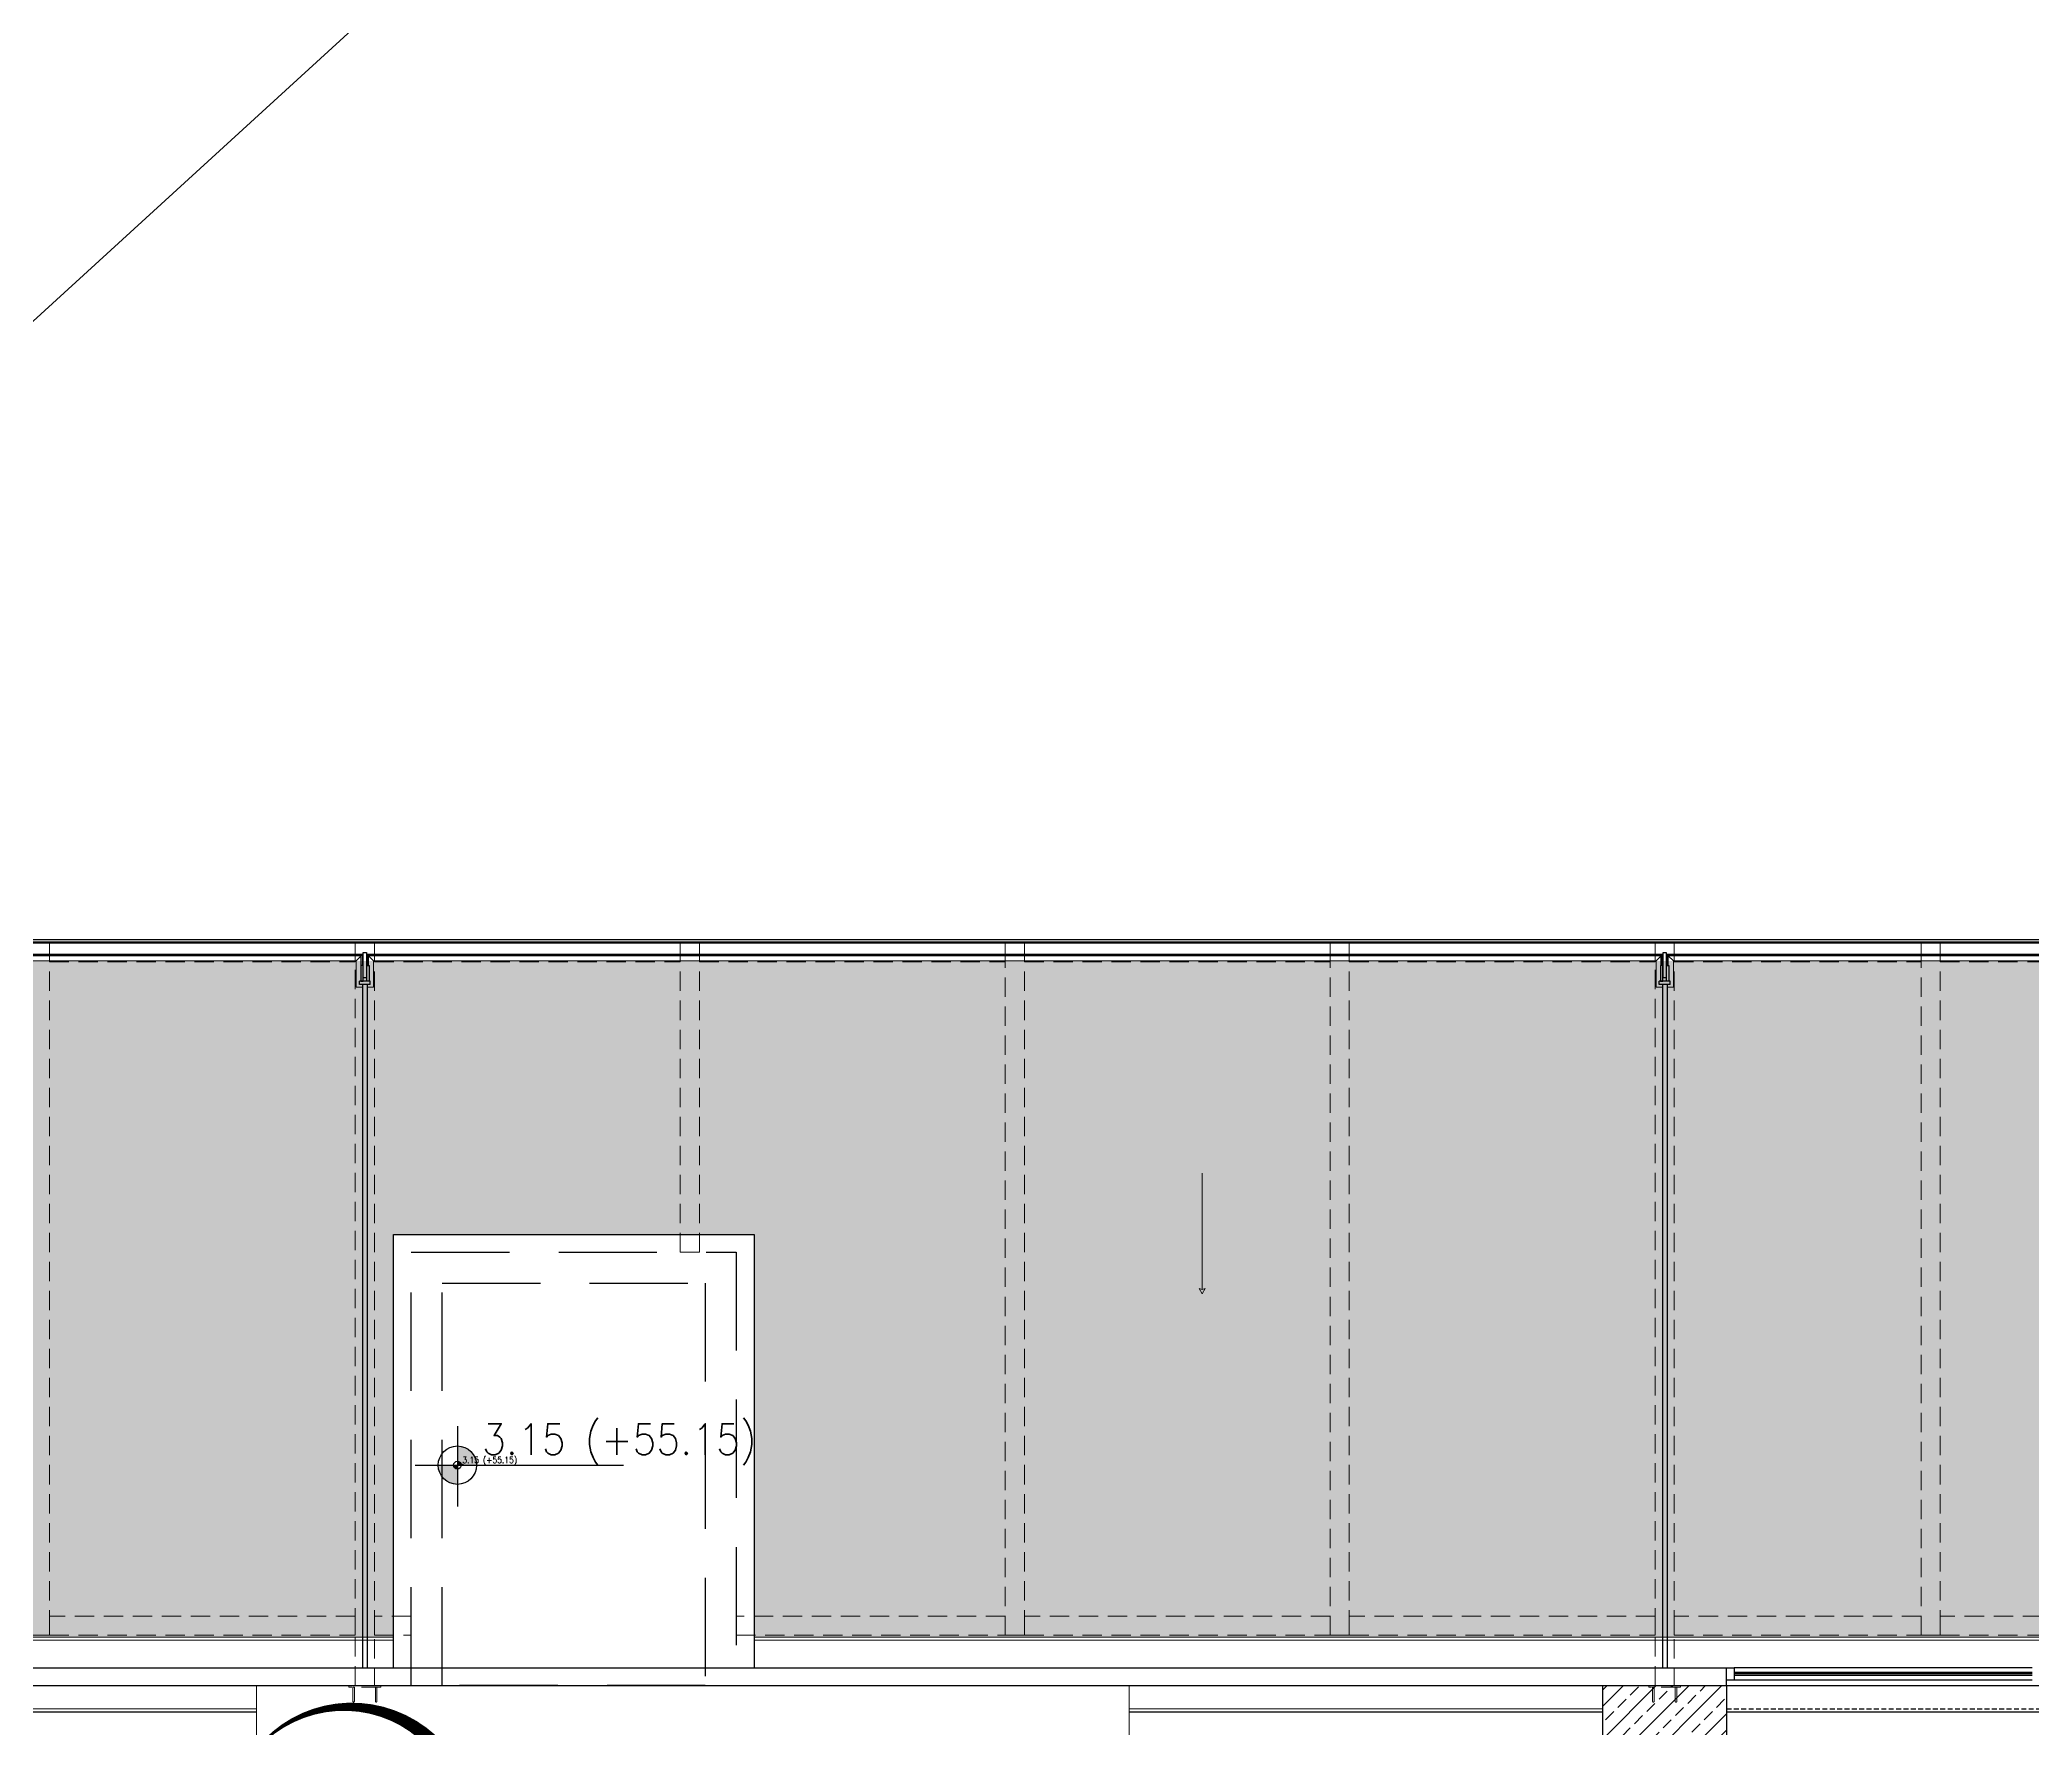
# Model space of a CAD drawing. Header units: metres. Extents: x -11418 to 773, y -8631 to 3561.
# Drawn here: x -3608 to -2321, y -773 to 317 of the extents above; entities that cross this region are included whole.
import ezdxf
from ezdxf.enums import TextEntityAlignment as Align

# ---------------------------------------------------------------- set-up
doc = ezdxf.new("R2010")
doc.units = ezdxf.units.M
doc.header["$LTSCALE"] = 0.01
doc.header["$MEASUREMENT"] = 0
doc.linetypes.add('HIDDEN', pattern=[9.525, 6.35, -3.175])
doc.linetypes.add('HIDDEN2', pattern=[0.1875, 0.125, -0.0625])
doc.layers.get('0').update_dxf_attribs({"color": 30, "lineweight": 0})
for name, color, linetype in [('AG-ELEV-02', 152, 'Continuous'), ('AG-HATCH', 9, 'Continuous'), ('AG-HIDDEN', 9, 'HIDDEN'), ('AG-PLASTER', 73, 'Continuous'), ('AI-120', 4, 'Continuous'), ('V-0_Hatch_Concrete', 252, 'Continuous'), ('V-0_Notation_Level_200', 2, 'Continuous'), ('V-0_Notation_Level_200 @ 1', 2, 'Continuous'), ('V-0_Notation_Level_200 @ 10', 2, 'Continuous'), ('V-0_Notation_Level_200 @ 50', 2, 'Continuous'), ('V-2_Column', 160, 'Continuous'), ('V-2_Wall_Concrete', 160, 'Continuous')]:
    doc.layers.add(name, color=color, linetype=linetype)
for name, color, linetype, lineweight in [('AG-ELEV-03', 9, 'Continuous', 20), ('AG-Notation_Slope', 255, 'Continuous', 9), ('AG-Steel-Hidden', 197, 'HIDDEN2', 20), ('AG-Wall', 4, 'Continuous', 20), ('Cephe Duvarı', 3, 'Continuous', 30), ('HOLD', 7, 'Continuous', 0)]:
    doc.layers.add(name, color=color, linetype=linetype, lineweight=lineweight)
doc.styles.add('KOT', font='simplex.shx', dxfattribs={"width": 0.9})

# ---------------------------------------------------------------- blocks, each defined once
blk = doc.blocks.new('150714_ARSA$0$KOLON 80X120')
at = {"layer": 'V-0_Hatch_Concrete'}
h = blk.add_hatch(dxfattribs=at)
h.set_pattern_fill('ANSI33', color=256, scale=60)
h.set_pattern_definition([(45, (-19036.79, -4512.143), (-10.606602, 10.606602), []), (45, (-19026.183, -4512.143), (-10.606602, 10.606602), [7.5, -3.75])])
h.paths.add_polyline_path([(0, 100), (80, 100), (80, 0), (0, 0)])
at = {"layer": 'V-2_Column'}
blk.add_lwpolyline([(0, 100), (80, 100), (80, 0), (0, 0), (0, 100)], dxfattribs=at)
blk = doc.blocks.new('A$C5BCB4934')
at = {"layer": 'V-2_Wall_Concrete', "lineweight": -2}
blk.add_lwpolyline([(-564, 1040), (-564, 1080), (0, 1080), (0, 0), (-40, 0), (-40, 1040)], close=True, dxfattribs=at)
blk.add_lwpolyline([(-524, 870), (-524, 0), (-564, 0), (-564, 870), (-524, 870)], dxfattribs=at)
blk = doc.blocks.new('FAGDFS')
at = {"color": 3}
for p, q in [((-15, 207), (-15, 4622)), ((15, 207), (15, 4622)), ((-35, 207), (-35, 187)), ((-35, 207), (35, 207)), ((-35, 187), (35, 187)), ((35, 207), (35, 187))]:
    blk.add_line(p, q, dxfattribs=at)
for points in [[(-12, 85), (-27, 85), (-27, 187), (-12, 187)], [(10, 165), (10, 0), (-10, 0), (-10, 165)], [(12, 85), (27, 85), (27, 187), (12, 187)]]:
    blk.add_lwpolyline(points, close=True, dxfattribs=at)
blk = doc.blocks.new('SACAK')
at = {"layer": 'AG-HATCH', "true_color": 0x303030}
h = blk.add_hatch(dxfattribs=at)
h.set_pattern_fill('ACAD_ISO07W100', color=250, scale=5, angle=45, style=0)
h.set_pattern_definition([(45, (2208.435, 745.879), (-17.67767, 17.67767), [2.5, -15])])
h.paths.add_polyline_path([(-938.5, 291.5), (-938.5, 31.2), (-11.8, 31.2), (-11.8, 468.2), (-3621.6, 468.2), (-4378.6, 31.2), (-1171.5, 31.2), (-1171.5, 291.5)])
at = {"layer": 'AG-ELEV-02'}
for p, q in [((1.8, 481.8), (-3625.3, 481.8)), ((0.4, 480.4), (-3624.9, 480.4)), ((-0.3, 479.7), (-3624.7, 479.7)), ((-1191.4, 472.4), (-2028.6, 472.4)), ((-1192.3, 471.5), (-2027.7, 471.5)), ((-1191.4, 472.4), (-1192.3, 471.5)), ((-1192.3, 465.2), (-1192.3, 471.5)), ((-1191.4, 465.2), (-1191.4, 472.4)), ((-351.4, 472.4), (-1188.6, 472.4)), ((-1188.6, 472.4), (-1187.7, 471.5)), ((-1188.6, 465.2), (-1188.6, 472.4)), ((-352.3, 471.5), (-1187.7, 471.5)), ((-1187.7, 465.2), (-1187.7, 471.5)), ((-351.4, 472.4), (-352.3, 471.5)), ((-352.3, 465.2), (-352.3, 471.5)), ((-351.4, 465.2), (-351.4, 472.4)), ((-7.6, 472.4), (-348.6, 472.4)), ((-348.6, 472.4), (-347.7, 471.5)), ((-348.6, 465.2), (-348.6, 472.4)), ((-8.5, 471.5), (-347.7, 471.5)), ((-347.7, 465.2), (-347.7, 471.5))]:
    blk.add_line(p, q, dxfattribs=at)
at = {"layer": 'AG-ELEV-03'}
for p, q in [((-1195.6, 468.2), (-2024.4, 468.2)), ((-1195.6, 468.2), (-1192.3, 471.5)), ((-1195.6, 451.3), (-1195.6, 468.2)), ((-1184.4, 468.2), (-1187.7, 471.5)), ((-355.6, 468.2), (-1184.4, 468.2)), ((-1184.4, 451.3), (-1184.4, 468.2)), ((-355.6, 468.2), (-352.3, 471.5)), ((-355.6, 451.3), (-355.6, 468.2)), ((-344.4, 468.2), (-347.7, 471.5)), ((-344.4, 451.3), (-344.4, 468.2)), ((-11.8, 468.2), (-344.4, 468.2)), ((-1195.6, 451.3), (-1191.5, 451.3)), ((-1184.4, 451.3), (-1188.5, 451.3)), ((-355.6, 451.3), (-351.5, 451.3)), ((-344.4, 451.3), (-348.5, 451.3)), ((-1171.5, 31.2), (-4378.6, 31.2)), ((-1182, 29.3), (-2038, 29.3)), ((-1171.5, 29.3), (-1182, 29.3)), ((-11.8, 31.2), (-938.5, 31.2)), ((-358, 29.3), (-938.5, 29.3)), ((-13.7, 29.3), (-358, 29.3))]:
    blk.add_line(p, q, dxfattribs=at)
at = {"layer": 'AG-Notation_Slope', "ltscale": 0.3}
blk.add_lwpolyline([(-648.9, 331.1), (-648.9, 255.8), (-647, 256.6), (-648.9, 253), (-650.9, 256.6), (-648.9, 255.8)], dxfattribs=at)
at = {"layer": 'AG-Steel-Hidden', "ltscale": 10000}
for points in [[(-1393.8, 32.5), (-1406.2, 32.5), (-1406.2, 480), (-1393.8, 480)], [(-973.8, 280), (-986.2, 280), (-986.2, 480), (-973.8, 480)], [(-763.8, 32.5), (-776.2, 32.5), (-776.2, 480), (-763.8, 480)], [(-553.8, 32.5), (-566.2, 32.5), (-566.2, 480), (-553.8, 480)], [(-171.9, 32.5), (-184.3, 32.5), (-184.3, 480), (-171.9, 480)], [(-1200.3, -1), (-1200.3, 0), (-1179.7, 0), (-1179.7, -1)], [(-360.3, -1), (-360.3, 0), (-339.7, 0), (-339.7, -1)]]:
    blk.add_lwpolyline(points, close=True, dxfattribs=at)
for points in [[(-1196.2, 480), (-1393.8, 480), (-1393.8, 467.6), (-1196.2, 467.6), (-1196.2, 480)], [(-1183.8, 0), (-1196.2, 0), (-1196.2, 480), (-1183.8, 480), (-1183.8, 0)], [(-986.2, 480), (-1183.8, 480), (-1183.8, 467.6), (-986.2, 467.6), (-986.2, 480)], [(-776.2, 480), (-973.8, 480), (-973.8, 467.6), (-776.2, 467.6), (-776.2, 480)], [(-566.2, 480), (-763.8, 480), (-763.8, 467.6), (-566.2, 467.6), (-566.2, 480)], [(-356.2, 480), (-553.8, 480), (-553.8, 467.6), (-356.2, 467.6), (-356.2, 480)], [(-343.8, 0), (-356.2, 0), (-356.2, 480), (-343.8, 480), (-343.8, 0)], [(-184.3, 480), (-343.8, 480), (-343.8, 467.6), (-184.3, 467.6), (-184.3, 480)], [(-12.4, 480), (-171.9, 480), (-171.9, 467.6), (-12.4, 467.6), (-12.4, 480)], [(-1196.2, 44.9), (-1393.8, 44.9), (-1393.8, 32.5), (-1196.2, 32.5), (-1196.2, 44.9)], [(-1160, 44.9), (-1183.8, 44.9), (-1183.8, 32.5), (-1160, 32.5), (-1160, 44.9)], [(-776.2, 44.9), (-950, 44.9), (-950, 32.5), (-776.2, 32.5), (-776.2, 44.9)], [(-566.2, 44.9), (-763.8, 44.9), (-763.8, 32.5), (-566.2, 32.5), (-566.2, 44.9)], [(-356.2, 44.9), (-553.8, 44.9), (-553.8, 32.5), (-356.2, 32.5), (-356.2, 44.9)], [(-184.3, 44.9), (-343.8, 44.9), (-343.8, 32.5), (-184.3, 32.5), (-184.3, 44.9)], [(-12.4, 44.9), (-171.9, 44.9), (-171.9, 32.5), (-12.4, 32.5), (-12.4, 44.9)]]:
    blk.add_lwpolyline(points, dxfattribs=at)
for points in [[(-1196.8, -1), (-1197.8, -1), (-1197.8, -10.2, 1), (-1196.8, -10.2)], [(-1183.2, -1), (-1182.2, -1), (-1182.2, -10.2, -1), (-1183.2, -10.2)], [(-356.8, -1), (-357.8, -1), (-357.8, -10.2, 1), (-356.8, -10.2)], [(-343.2, -1), (-342.2, -1), (-342.2, -10.2, -1), (-343.2, -10.2)]]:
    blk.add_lwpolyline(points, format="xyb", close=True, dxfattribs=at)
at = {"layer": 'AG-ELEV-02', "color": 3, "xscale": 0.1, "yscale": 0.1, "zscale": 0.1, "rotation": 180}
for p in [(-1190, 473.7), (-350, 473.7)]:
    blk.add_blockref('FAGDFS', p, dxfattribs=at)
blk = doc.blocks.new('*U23')
h = blk.add_hatch(color=256)
h.paths.add_polyline_path([(0, 0), (248, 0, 0.414214), (0, 248)])
h.paths.add_polyline_path([(0, -248), (0, 0), (-248, 0, 0.414214)])
for p, q in [((0, 503), (0, -536)), ((-547, 0), (2149, 0))]:
    blk.add_line(p, q)
blk.add_circle((0, 0), 248)
at = {"style": 'KOT', "width": 0.9}
blk.add_attdef('BITMIS-KOT', text='', height=400, dxfattribs=at).set_placement((319, 15), align=Align.BOTTOM_LEFT)
blk.add_attdef('KABA-KOT', text='', height=400, dxfattribs=at).set_placement((314, -177), align=Align.TOP_LEFT)
blk = doc.blocks.new('*U114')
at = {"layer": 'V-0_Notation_Level_200 @ 1', "xscale": 0.001, "yscale": 0.001, "zscale": 0.001}
blk.add_blockref('*U23', (-3338.6, -603.5), dxfattribs=at).add_auto_attribs({'BITMIS-KOT': '3.15 (+55.15)'})
at = {"layer": 'V-0_Notation_Level_200 @ 10', "xscale": 0.01, "yscale": 0.01, "zscale": 0.01}
blk.add_blockref('*U23', (-3338.6, -603.5), dxfattribs=at).add_auto_attribs({'BITMIS-KOT': '3.15 (+55.15)'})
at = {"layer": 'V-0_Notation_Level_200 @ 50', "xscale": 0.05, "yscale": 0.05, "zscale": 0.05}
blk.add_blockref('*U23', (-3338.6, -603.5), dxfattribs=at).add_auto_attribs({'BITMIS-KOT': '3.15 (+55.15)'})

msp = doc.modelspace()

# ---------------------------------------------------------------- linework, layer by layer
msp.add_line((-5632.4, -1711.6), (131.9, 3560.6))
at = {"layer": 'AG-ELEV-02', "ltscale": 2.5}
for p, q in [((-2518.4, -745.9), (-1758.4, -745.9)), ((-2518.4, -762.9), (-1758.4, -762.9))]:
    msp.add_line(p, q, dxfattribs=at)
at = {"layer": 'AG-ELEV-02', "ltscale": 1000, "transparency": 33554687}
msp.add_lwpolyline([(-3379.9, -734.4), (-3379.9, -454.4), (-3146.9, -454.4), (-3146.9, -734.4)], dxfattribs=at)
at = {"layer": 'AG-HIDDEN', "ltscale": 50}
msp.add_line((-2518.4, -760.9), (-1758.4, -760.9), dxfattribs=at)
at = {"layer": 'AG-HIDDEN', "ltscale": 1000}
for points in [[(-3368.4, -745.9), (-3368.4, -465.9), (-3158.4, -465.9), (-3158.4, -745.9)], [(-3348.4, -745.9), (-3348.4, -485.9), (-3178.4, -485.9), (-3178.4, -745.9), (-3348.4, -745.9)]]:
    msp.add_lwpolyline(points, dxfattribs=at)
at = {"layer": 'AG-PLASTER'}
for p, q in [((-3671.4, -762.9), (-3468.4, -762.9)), ((-2904.4, -762.9), (-2598.4, -762.9))]:
    msp.add_line(p, q, dxfattribs=at)
at = {"layer": 'AG-Wall'}
for points in [[(-4198.4, -745.9), (-3468.4, -745.9), (-3468.4, -760.9), (-3673.4, -760.9)], [(-2904.4, -745.9), (-2598.4, -745.9), (-2598.4, -760.9), (-2904.4, -760.9), (-2904.4, -745.9)]]:
    msp.add_lwpolyline(points, dxfattribs=at)
at = {"layer": 'AI-120', "linetype": 'Continuous', "lineweight": -3}
for p, q in [((-2320.9, -734.4), (-2513.4, -734.4)), ((-2320.9, -742.4), (-2513.4, -742.4))]:
    msp.add_line(p, q, dxfattribs=at)
msp.add_lwpolyline([(-2513.4, -734.4), (-2513.4, -742.4), (-2518.4, -742.4), (-2518.4, -734.4)], close=True, dxfattribs=at)
for points in [[(-2320.9, -737.4), (-2513.4, -737.4)], [(-2513.4, -737.8), (-2320.9, -737.8)], [(-2513.4, -739), (-2320.9, -739)], [(-2320.9, -739.4), (-2513.4, -739.4)]]:
    msp.add_lwpolyline(points, dxfattribs=at)
at = {"layer": 'Cephe Duvarı', "lineweight": -2, "ltscale": 1000, "transparency": 33554687}
for p, q in [((-6798.4, -734.4), (-2518.4, -734.4)), ((-6798.4, -745.9), (-2518.4, -745.9))]:
    msp.add_line(p, q, dxfattribs=at)
at = {"layer": 'Cephe Duvarı', "ltscale": 1000, "transparency": 33554687}
msp.add_lwpolyline([(-2518.4, -745.9), (-2518.4, -734.4)], dxfattribs=at)
at = {"layer": 'HOLD'}
msp.add_lwpolyline([(-3350.7, -786.7, 0, 9.56, -0.520567), (-3341.6, -881.9, 0, 9.56, -0.520567), (-3332.4, -977.1, 0, 9.56, -0.520567), (-3323.3, -1072.2, 0, 9.56, -0.520567), (-3392.4, -1102.8, 0, 9.56, -0.520567), (-3487.6, -1112, 0, 9.56, -0.520567), (-3510.6, -1033.6, 0, 9.56, -0.520567), (-3519.7, -938.5, 0, 9.56, -0.520567), (-3528.8, -843.3, 0, 9.56, -0.520567), (-3476.6, -798.8, 0, 9.56, -0.520567)], format="xyseb", close=True, dxfattribs=at)

# ---------------------------------------------------------------- block references
msp.add_blockref('A$C5BCB4934', (-2904.4, -1825.9))
at = {"layer": 'AG-ELEV-02'}
msp.add_blockref('SACAK', (-2208.4, -745.9), dxfattribs=at)
at = {"layer": 'V-0_Notation_Level_200'}
msp.add_blockref('*U114', (0, 0), dxfattribs=at)
at = {"layer": 'V-2_Column', "lineweight": -2, "transparency": 33554610}
msp.add_blockref('150714_ARSA$0$KOLON 80X120', (-2598.4, -845.9), dxfattribs=at)

doc.saveas('drawing.dxf')
